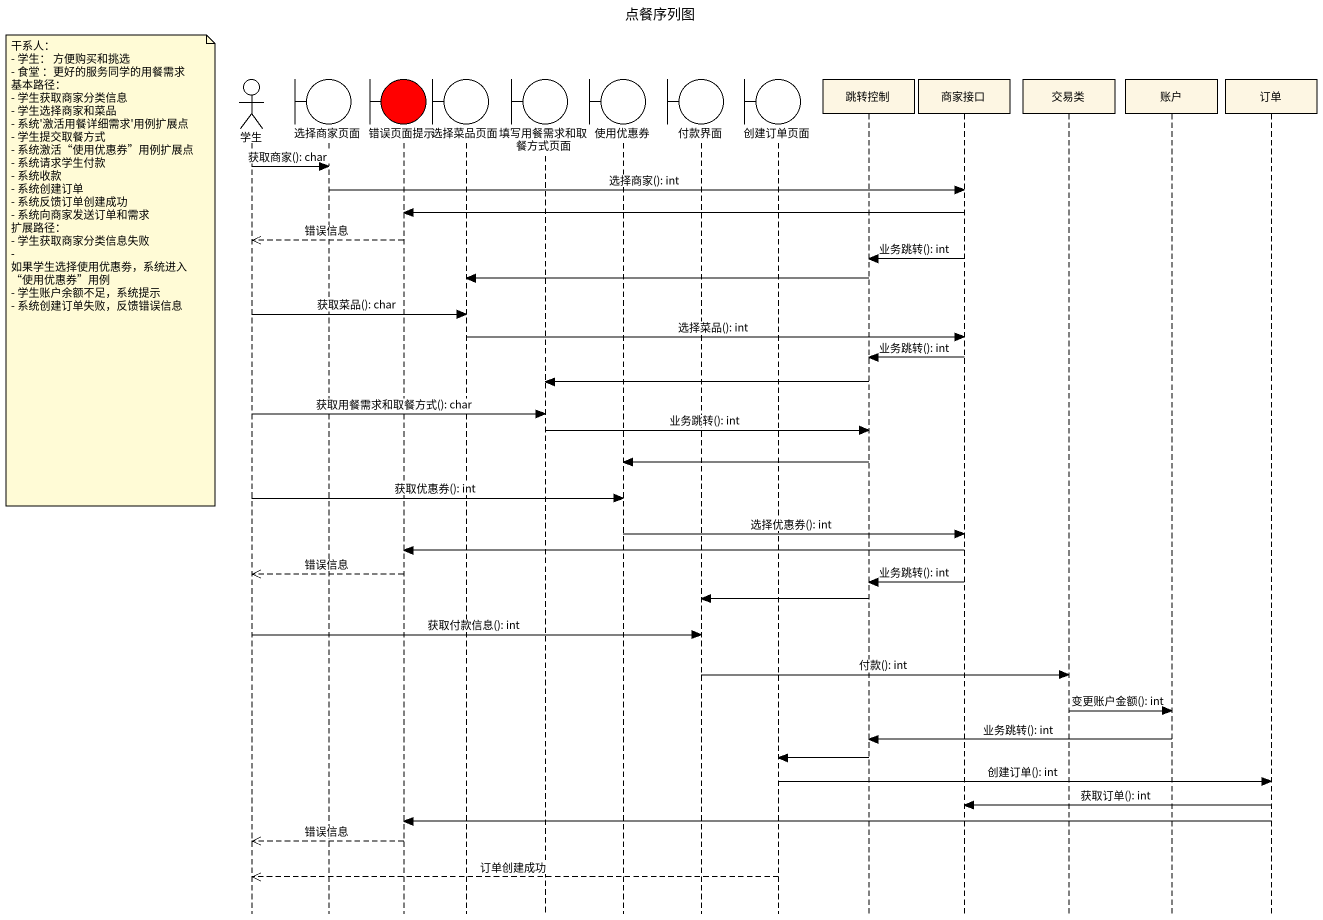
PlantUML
@startuml
title 点餐序列图
hide footbox
actor 学生
boundary 选择商家页面
boundary 错误页面提示 #FF0000
boundary 选择菜品页面
boundary 填写用餐需求和取餐方式页面
boundary 使用优惠券
boundary 付款界面
boundary 创建订单页面
participant 跳转控制
participant 商家接口
participant 交易类
participant 账户
participant 订单

学生 -> 选择商家页面 : 获取商家(): char
选择商家页面 -> 商家接口 : 选择商家(): int
商家接口 -> 错误页面提示
错误页面提示 -->> 学生 : 错误信息
商家接口 -> 跳转控制 : 业务跳转(): int
note left of 学生
  干系人：
  - 学生： 方便购买和挑选
  - 食堂 ：更好的服务同学的用餐需求
  基本路径：
  - 学生获取商家分类信息
  - 学生选择商家和菜品
  - 系统'激活用餐详细需求'用例扩展点
  - 学生提交取餐方式
  - 系统激活“使用优惠券”用例扩展点
  - 系统请求学生付款
  - 系统收款
  - 系统创建订单
  - 系统反馈订单创建成功
  - 系统向商家发送订单和需求
  扩展路径：
  - 学生获取商家分类信息失败
  - 如果学生选择使用优惠劵，系统进入“使用优惠券”用例
  - 学生账户余额不足，系统提示
  - 系统创建订单失败，反馈错误信息
end note
跳转控制 -> 选择菜品页面
学生 -> 选择菜品页面 : 获取菜品(): char
选择菜品页面 -> 商家接口 : 选择菜品(): int
商家接口 -> 跳转控制 : 业务跳转(): int
跳转控制 -> 填写用餐需求和取餐方式页面
学生 -> 填写用餐需求和取餐方式页面 : 获取用餐需求和取餐方式(): char
填写用餐需求和取餐方式页面 -> 跳转控制 : 业务跳转(): int
跳转控制 -> 使用优惠券
学生 -> 使用优惠券 : 获取优惠券(): int
使用优惠券 -> 商家接口 : 选择优惠券(): int
商家接口 -> 错误页面提示
错误页面提示 -->> 学生 : 错误信息
商家接口 -> 跳转控制 : 业务跳转(): int
跳转控制 -> 付款界面
学生 -> 付款界面 : 获取付款信息(): int
付款界面 -> 交易类 : 付款(): int
交易类 -> 账户 : 变更账户金额(): int
账户 -> 跳转控制 : 业务跳转(): int
跳转控制 -> 创建订单页面
创建订单页面 -> 订单 : 创建订单(): int
订单 -> 商家接口 : 获取订单(): int
订单 -> 错误页面提示
错误页面提示 -->> 学生 : 错误信息
创建订单页面 -->> 学生 : 订单创建成功
@enduml
